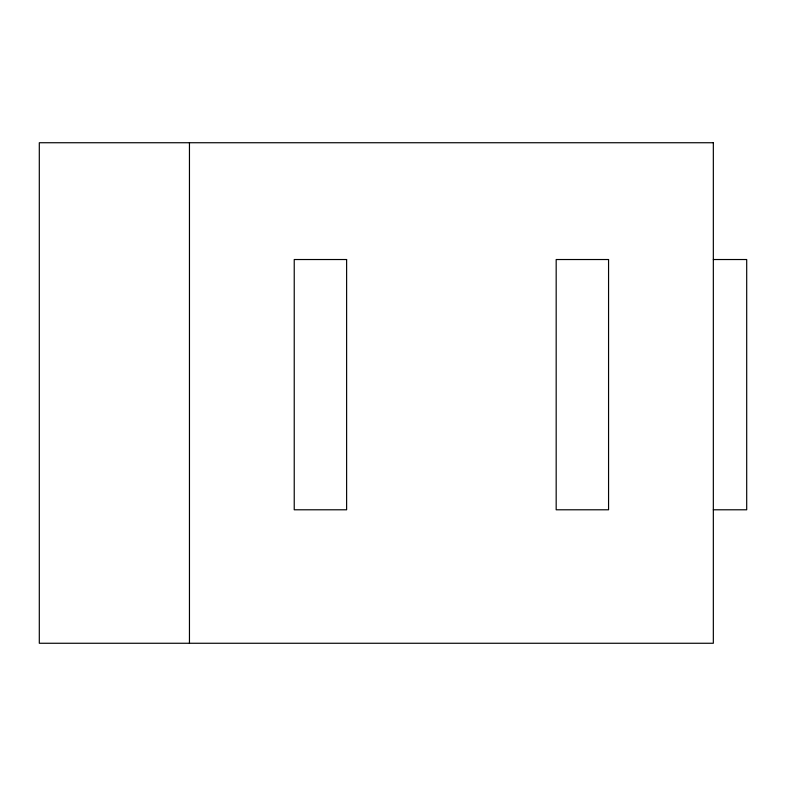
<?xml version="1.0" encoding="UTF-8"?>
<svg xmlns="http://www.w3.org/2000/svg" width="786" height="786" viewBox="0 0 786 786"><rect width="100%" height="100%" fill="white"/><g stroke="black" fill="none" stroke-linecap="round" stroke-linejoin="round"><path stroke-width="1.18" d="M713.334 259.527L746.7 259.527L746.7 509.79L713.334 509.79M189.455 142.738L189.455 643.262M713.334 142.738L39.3 142.738L39.3 643.262L713.334 643.262L713.334 142.738M346.616 259.527L294.229 259.527L294.229 509.79L346.616 509.79L346.616 259.527M608.561 259.527L556.174 259.527L556.174 509.79L608.561 509.79L608.561 259.527"/></g></svg>
